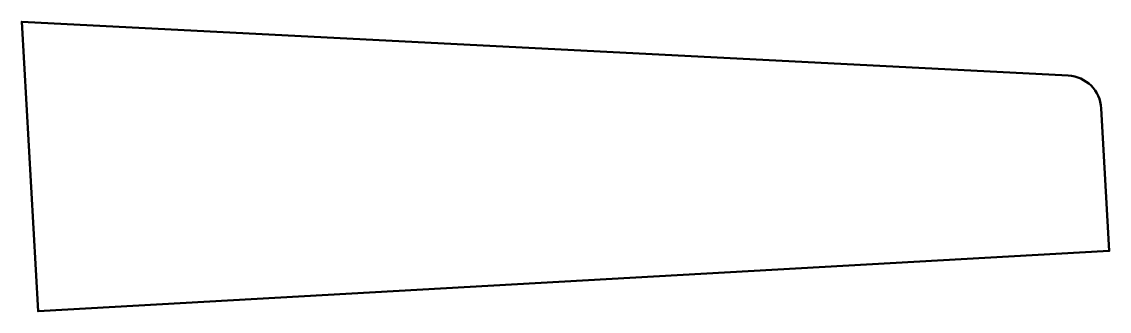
# Model space of a CAD drawing. Header units: millimetres. Extents: x 0 to 188, y 0 to 50.
import ezdxf

# ---------------------------------------------------------------- set-up
doc = ezdxf.new("R2010")
doc.units = ezdxf.units.MM
doc.layers.add('IV_OUTER_PROFILE', color=7, linetype='Continuous', lineweight=50)

msp = doc.modelspace()

# ---------------------------------------------------------------- linework, layer by layer
at = {"layer": 'IV_OUTER_PROFILE', "flags": 128}
msp.add_lwpolyline([(180.45, 40.67, -0.383012), (186.14, 35.02), (187.52, 10.44), (2.81, 0.03), (0, 49.96)], format="xyb", close=True, dxfattribs=at)

doc.saveas('drawing.dxf')
